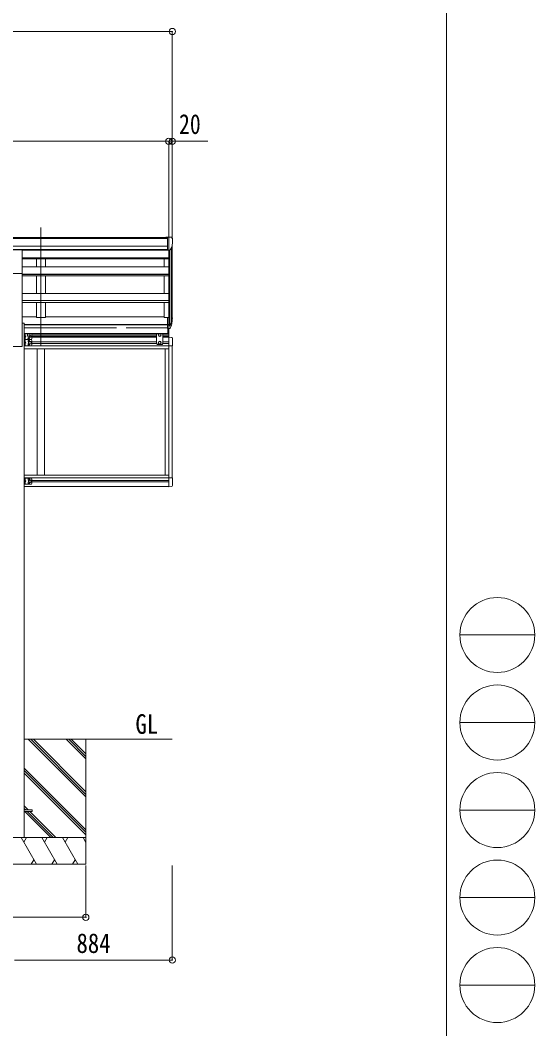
# Model space of a CAD drawing. Units: millimetres at full size. Extents: x -9783 to 9892, y -6828 to 6752.
# Drawn here: x 7009 to 9892, y -3468 to 2179 of the extents above; entities that cross this region are included whole.
import ezdxf
from ezdxf.enums import TextEntityAlignment as Align

# ---------------------------------------------------------------- set-up
doc = ezdxf.new("R2010")
doc.units = ezdxf.units.MM
doc.header["$LTSCALE"] = 35
doc.header["$PDMODE"] = 32
doc.header["$PDSIZE"] = 35
for name, color, linetype, lineweight in [('0-0_0', 7, 'Continuous', 9), ('0-1_本体', 4, 'Continuous', 9), ('0-2_部品', 7, 'Continuous', 9), ('0-8_PARTS2', 2, 'Continuous', 9), ('0-A_寸法', 6, 'Continuous', 9), ('1-1_GLASS', 4, 'Continuous', 9), ('1-2_GLASS_SEAL', 7, 'Continuous', 9), ('F-0_240', 7, 'Continuous', 9)]:
    doc.layers.add(name, color=color, linetype=linetype, lineweight=lineweight)
doc.styles.add('ＭＳ ゴシック', font='')
doc.styles.get('ＭＳ ゴシック').set_extended_font_data('MS Gothic')

msp = doc.modelspace()

# ---------------------------------------------------------------- linework, layer by layer
at = {"layer": '0-0_0'}
for p, q in [((7860.73, -1847.05), (7031.73, -1847.05)), ((7376.73, -2169.51), (7054.27, -1847.05)), ((7376.73, -2155.37), (7068.41, -1847.05)), ((7376.73, -2141.23), (7082.55, -1847.05)), ((7376.73, -1957.38), (7266.4, -1847.05)), ((7376.73, -1943.24), (7280.54, -1847.05)), ((7376.73, -1929.1), (7294.68, -1847.05)), ((7376.73, -1847.05), (7376.73, -2547.05)), ((7376.73, -2353.36), (7031.73, -2008.36)), ((7376.73, -2367.5), (7031.73, -2022.51)), ((7376.73, -2381.65), (7031.73, -2036.65)), ((7053.79, -2242.55), (7031.73, -2220.5)), ((7039.65, -2242.55), (7031.73, -2234.64)), ((7180, -2397.05), (7034.5, -2251.55)), ((7194.15, -2397.05), (7048.65, -2251.55)), ((7208.29, -2397.05), (7062.79, -2251.55)), ((6576.73, -2397.05), (7376.73, -2397.05)), ((7101.04, -2547.05), (7014.44, -2397.05)), ((7029.44, -2423.03), (7044.44, -2397.05)), ((7216.51, -2547.05), (7129.91, -2397.05)), ((7144.91, -2423.04), (7159.91, -2397.05)), ((7331.98, -2547.05), (7245.38, -2397.05)), ((7260.38, -2423.03), (7275.38, -2397.05)), ((7376.73, -2424.56), (7360.85, -2397.05)), ((7086.04, -2521.07), (7071.04, -2547.05)), ((7201.51, -2521.07), (7186.52, -2547.05)), ((7316.98, -2521.07), (7301.99, -2547.05)), ((7376.73, -2547.05), (6576.73, -2547.05))]:
    msp.add_line(p, q, dxfattribs=at)
at = {"layer": '0-1_本体'}
for p, q in [((7834.23, 962.48), (2119.23, 962.48)), ((7834.23, 957.12), (2119.23, 957.12)), ((7834.23, 913.6), (2119.23, 913.6)), ((7856.45, 906.93), (7856.45, 487.95)), ((7860.73, 512.21), (7860.73, 925.73)), ((7834.23, 895.93), (2119.23, 895.93)), ((7019.23, 893.56), (7834.23, 893.56)), ((7840.73, 890.6), (7019.23, 890.6)), ((7840.73, 848.64), (7019.23, 848.64)), ((7099.73, 893.56), (7099.73, 890.6)), ((7149.73, 893.56), (7149.73, 890.6)), ((7840.73, 892.1), (7840.73, 514.38)), ((7846.73, 891.57), (7846.73, 469.94)), ((7840.73, 846.95), (7019.23, 846.95)), ((7840.73, 843.17), (7019.23, 843.17)), ((7840.73, 797.74), (7019.23, 797.74)), ((7099.73, 843.17), (7099.73, 797.74)), ((7149.73, 843.17), (7149.73, 797.74)), ((7815.73, 797.74), (7815.73, 843.17)), ((7019.23, 352.95), (7019.23, 759.9)), ((7840.73, 757.16), (7019.23, 757.16)), ((7840.73, 755.47), (7019.23, 755.47)), ((7840.73, 748.6), (7019.23, 748.6)), ((7099.73, 748.6), (7099.73, 649.5)), ((7149.73, 748.6), (7149.73, 649.5)), ((7815.73, 649.5), (7815.73, 748.6)), ((7840.73, 649.5), (7019.23, 649.5)), ((7840.73, 610.36), (7019.23, 610.36)), ((7840.73, 608.69), (7019.23, 608.69)), ((7840.73, 599.05), (7019.23, 599.05)), ((7149.73, 599.05), (7149.73, 513.55)), ((7815.73, 513.55), (7815.73, 599.05)), ((7099.73, 518.77), (7019.23, 518.77)), ((7815.73, 518.77), (7149.73, 518.77)), ((7834.23, 513.55), (7815.73, 513.55)), ((7031.73, 482.95), (7019.23, 482.95)), ((7031.73, 482.95), (7031.73, -2397.05)), ((7834.23, 474.46), (7031.73, 474.46)), ((7834.23, 473.08), (7031.73, 473.08)), ((7548.73, 455.9), (7031.73, 455.9)), ((7834.23, 455.9), (7602.73, 455.9)), ((7019.23, 352.95), (6934.23, 352.95))]:
    msp.add_line(p, q, dxfattribs=at)
msp.add_lwpolyline([(7099.73, 599.05), (7099.73, 513.55), (7149.73, 513.55)], dxfattribs=at)
at = {"layer": '0-2_部品'}
for p, q in [((7834.23, 964.09), (7824.23, 964)), ((7824.23, 961.9), (7824.23, 964)), ((7834.23, 892.1), (7834.23, 964.09)), ((7852.73, 964.09), (7834.23, 964.09)), ((7840.73, 891.1), (7840.73, 964.09)), ((7852.73, 964.09), (7855.06, 963.94)), ((7855.82, 963.52), (7859.89, 957.71)), ((7848.35, 892.92), (7857.63, 908.98)), ((7862.73, 954.72), (7862.73, 954.09)), ((7019.23, 894.06), (6934.23, 894.06)), ((7019.23, 759.91), (7019.23, 894.06)), ((7834.23, 892.1), (7840.73, 892.1)), ((7840.73, 891.1), (7845.94, 891.42)), ((7019.23, 759.91), (6934.23, 759.91)), ((7834.23, 514.39), (7834.23, 453.33)), ((7834.23, 514.39), (7840.73, 514.39)), ((7840.73, 514.39), (7840.73, 452.51)), ((7834.23, 476.08), (7840.73, 476.08)), ((7834.23, 470.68), (7840.73, 470.68)), ((7834.23, 453.33), (7840.73, 453.33)), ((7840.73, 469.68), (7845.86, 469.68)), ((7840.73, 467.68), (7845.57, 467.68)), ((7840.73, 452.51), (7845.57, 452.51)), ((7847.16, 470.43), (7856.92, 488.84)), ((7858.34, 488.35), (7848.17, 469.18)), ((7855.75, 471.49), (7848.17, 454.01))]:
    msp.add_line(p, q, dxfattribs=at)
at = {"layer": '0-2_部品', "color": 4}
for p, q in [((7031.73, -2242.55), (7076.73, -2242.55)), ((7031.73, -2251.55), (7076.73, -2251.55)), ((7076.73, -2242.55), (7076.73, -2251.55))]:
    msp.add_line(p, q, dxfattribs=at)
at = {"layer": '0-2_部品'}
for centre, radius, start, end in [((7855, 962.95), 1, 35, 86.5), ((7660.73, 954.09), 202, 347.09739, 0), ((7859.73, 954.72), 3, 0, 87), ((7845.76, 894.42), 3, 273.5, 330), ((7772.78, 514.8), 88.05, 342.78929, 2.77608), ((7772.07, 510.52), 89.07, 345.58812, 5.50424), ((7845.57, 470.68), 3, 270, 330), ((7845.57, 455.51), 3, 270, 330), ((7845.86, 471.18), 1.5, 270, 330), ((7727.51, 507.57), 133.22, 344.28698, 356.72013)]:
    msp.add_arc(centre, radius, start, end, dxfattribs=at)
at = {"layer": '0-8_PARTS2'}
msp.add_line((7124.73, 355.29), (7124.73, 1017.82), dxfattribs=at)
at = {"layer": '0-A_寸法'}
for p, q in [((-3635.27, 2115.46), (7860.73, 2115.46)), ((7860.73, 2115.46), (7860.73, 1501.31)), ((7840.73, 1501.31), (2112.73, 1501.31)), ((7840.73, 1501.31), (7840.73, 955.68)), ((7840.73, 1501.31), (7840.73, 955.68)), ((7840.73, 1501.31), (7860.73, 1501.31)), ((7860.73, 1501.31), (7860.73, 955.68)), ((7860.73, 1501.31), (8060.73, 1501.31)), ((7376.73, -2843.44), (7376.73, -2554.47)), ((7860.73, -3083.42), (7860.73, -2554.47)), ((7376.73, -2843.44), (6576.73, -2843.44)), ((7860.73, -3083.42), (6976.73, -3083.42))]:
    msp.add_line(p, q, dxfattribs=at)
for p in [(7860.73, 2115.46), (7840.73, 1501.31), (7840.73, 1501.31), (7860.73, 1501.31), (7376.73, -2843.44), (7860.73, -3083.42)]:
    msp.add_point(p, dxfattribs=at)
at = {"layer": '1-1_GLASS'}
for p, q in [((7071.73, 424.66), (7776.23, 424.66)), ((7073.7, 421.16), (7773.23, 421.16)), ((7073.73, 412.16), (7773.23, 412.16)), ((7073.73, 408.66), (7773.23, 408.66)), ((7773.23, 403.66), (7073.73, 403.66)), ((7805.23, 424.66), (7840.73, 424.66)), ((7808.23, 421.16), (7840.73, 421.16)), ((7808.23, 412.16), (7840.73, 412.16)), ((7808.23, 408.66), (7840.73, 408.66)), ((7840.73, 403.66), (7808.23, 403.66)), ((7840.73, 404.36), (7840.73, -432.84)), ((6934.23, 352.95), (7019.23, 352.95)), ((7840.73, 355.16), (7031.73, 355.16)), ((7031.73, 339.16), (7840.73, 339.16)), ((7073.73, 377.66), (7773.23, 377.66)), ((7073.73, 368.66), (7773.23, 368.66)), ((7104.73, 339.16), (7104.73, -368.34)), ((7144.73, 339.16), (7144.73, -368.34)), ((7808.23, 377.66), (7840.73, 377.66)), ((7808.23, 368.66), (7840.73, 368.66)), ((7820.73, 339.16), (7820.73, -367.84)), ((7820.73, 339.16), (7820.73, -367.84)), ((7860.73, 354.96), (7860.73, -383.64)), ((7104.73, 139.66), (7104.73, -368.34)), ((7144.73, 139.66), (7144.73, -368.34)), ((7820.73, 139.16), (7820.73, -368.34)), ((7820.73, 139.16), (7820.73, -368.34)), ((7860.73, 154.96), (7860.73, -383.65)), ((7031.73, -368.34), (7840.73, -368.34)), ((7031.73, -383.84), (7840.73, -383.84)), ((7840.73, -367.84), (7840.73, -383.84)), ((7031.73, -432.34), (7840.73, -432.34)), ((7073.73, -397.34), (7840.73, -397.34)), ((7073.73, -406.34), (7840.73, -406.34)), ((7840.73, -432.64), (7840.73, -432.84))]:
    msp.add_line(p, q, dxfattribs=at)
at = {"layer": '1-2_GLASS_SEAL'}
for p, q in [((7835.23, 424.66), (7835.23, 453.32)), ((7840.73, 454), (7840.73, 404.15)), ((7842.23, 404.15), (7842.23, 452.5)), ((7031.73, 425.66), (7031.73, 390.66)), ((7068.73, 425.66), (7031.73, 425.66)), ((7034.23, 425.66), (7034.23, 390.66)), ((7034.73, 413.16), (7034.23, 413.24)), ((7034.23, 408.16), (7041.23, 408.16)), ((7034.73, 421.16), (7035.53, 421.02)), ((7034.73, 413.16), (7035.53, 413.3)), ((7034.73, 403.16), (7035.53, 403.02)), ((7073.73, 420.66), (7073.73, 395.66)), ((7777.23, 425.66), (7773.23, 421.66)), ((7773.23, 421.66), (7773.23, 368.16)), ((7804.23, 425.66), (7777.23, 425.66)), ((7804.23, 425.66), (7808.23, 421.66)), ((7808.23, 368.16), (7808.23, 421.66)), ((7840.73, 404.16), (7856.02, 403.36)), ((7861.23, 397.86), (7861.23, 354.96)), ((7068.73, 390.66), (7031.73, 390.66)), ((7068.73, 355.66), (7031.73, 355.66)), ((7034.73, 395.16), (7034.23, 395.24)), ((7034.23, 390.66), (7034.23, 355.66)), ((7034.73, 378.16), (7034.23, 378.24)), ((7034.23, 373.16), (7041.23, 373.16)), ((7034.73, 360.16), (7034.23, 360.24)), ((7034.73, 395.16), (7035.53, 395.3)), ((7034.73, 386.16), (7035.53, 386.02)), ((7034.73, 378.16), (7035.53, 378.3)), ((7034.73, 368.16), (7035.53, 368.02)), ((7034.73, 360.16), (7035.53, 360.3)), ((7073.73, 385.66), (7073.73, 360.66)), ((7777.23, 364.16), (7773.23, 368.16)), ((7804.23, 364.16), (7777.23, 364.16)), ((7790.73, 380.66), (7784.23, 376.91)), ((7784.23, 376.91), (7784.23, 369.4)), ((7784.23, 369.4), (7790.73, 365.65)), ((7797.23, 376.91), (7790.73, 380.66)), ((7790.73, 365.65), (7797.23, 369.4)), ((7797.23, 369.4), (7797.23, 376.91)), ((7804.23, 364.16), (7808.23, 368.16)), ((7840.73, 354.96), (7861.23, 354.96)), ((7031.73, -384.34), (7031.73, -419.34)), ((7068.73, -384.34), (7031.73, -384.34)), ((7034.23, -384.34), (7034.23, -419.34)), ((7034.73, -388.84), (7035.53, -388.98)), ((7073.73, -389.34), (7073.73, -414.34)), ((7840.73, -383.65), (7861.23, -383.65)), ((7861.23, -426.55), (7861.23, -383.65)), ((7068.73, -419.34), (7031.73, -419.34)), ((7034.73, -396.84), (7034.23, -396.76)), ((7034.23, -401.84), (7041.23, -401.84)), ((7034.73, -414.84), (7034.23, -414.76)), ((7034.73, -396.84), (7035.53, -396.7)), ((7034.73, -406.84), (7035.53, -406.98)), ((7034.73, -414.84), (7035.53, -414.7)), ((7840.73, -432.85), (7856.02, -432.05))]:
    msp.add_line(p, q, dxfattribs=at)
for points in [[(7033.85, 417.16), (7034.48, 418.34), (7036.71, 419.46)], [(7033.85, 417.16), (7034.48, 415.97), (7036.71, 414.86)], [(7033.85, 399.16), (7034.48, 400.34), (7036.71, 401.46)], [(7033.85, 399.16), (7034.48, 397.97), (7036.71, 396.86)], [(7034.73, 413.16), (7034.73, 421.16), (7034.23, 421.07), (7034.23, 413.24)], [(7034.23, 413.16), (7041.23, 408.16), (7034.23, 403.16)], [(7034.73, 395.16), (7034.73, 403.16), (7034.23, 403.07), (7034.23, 395.24)], [(7784.23, 420.41), (7790.73, 424.16), (7797.23, 420.41)], [(7797.23, 420.41), (7797.23, 412.9), (7790.73, 409.15), (7784.23, 412.9), (7784.23, 420.41)], [(7068.73, 390.66), (7031.73, 390.66), (7031.73, 355.66)], [(7033.85, 382.16), (7034.48, 383.34), (7036.71, 384.46)], [(7033.85, 382.16), (7034.48, 380.97), (7036.71, 379.86)], [(7033.85, 364.16), (7034.48, 365.34), (7036.71, 366.46)], [(7033.85, 364.16), (7034.48, 362.97), (7036.71, 361.86)], [(7034.73, 378.16), (7034.73, 386.16), (7034.23, 386.07), (7034.23, 378.24)], [(7034.23, 378.16), (7041.23, 373.16), (7034.23, 368.16)], [(7034.73, 360.16), (7034.73, 368.16), (7034.23, 368.07), (7034.23, 360.24)], [(7033.85, -392.84), (7034.48, -391.66), (7036.71, -390.54)], [(7033.85, -392.84), (7034.48, -394.03), (7036.71, -395.14)], [(7034.73, -396.84), (7034.73, -388.84), (7034.23, -388.93), (7034.23, -396.76)], [(7033.85, -410.84), (7034.48, -409.66), (7036.71, -408.54)], [(7033.85, -410.84), (7034.48, -412.03), (7036.71, -413.14)], [(7034.23, -396.84), (7041.23, -401.84), (7034.23, -406.84)], [(7034.73, -414.84), (7034.73, -406.84), (7034.23, -406.93), (7034.23, -414.76)]]:
    msp.add_lwpolyline(points, dxfattribs=at)
for points in [[(7056.73, 409.15), (7050.23, 412.9), (7050.23, 420.41), (7056.73, 424.16), (7063.23, 420.41), (7063.23, 412.9)], [(7063.73, 365.65), (7057.23, 369.4), (7057.23, 376.91), (7063.73, 380.66), (7070.23, 376.91), (7070.23, 369.4)], [(7063.73, -409.35), (7057.23, -405.6), (7057.23, -398.09), (7063.73, -394.34), (7070.23, -398.09), (7070.23, -405.6)]]:
    msp.add_lwpolyline(points, close=True, dxfattribs=at)
for centre, radius in [((7056.73, 416.66), 8.5), ((7056.73, 416.66), 7.5), ((7056.73, 416.66), 6.5), ((7056.73, 399.66), 4.25), ((7790.73, 416.66), 8.5), ((7790.73, 416.66), 7.5), ((7790.73, 416.66), 6.5), ((7063.73, 373.16), 8.5), ((7063.73, 373.16), 7.5), ((7063.73, 373.16), 6.5), ((7790.73, 373.16), 8.5), ((7790.73, 373.16), 7.5), ((7790.73, 373.16), 6.5), ((7063.73, -401.84), 8.5), ((7063.73, -401.84), 7.5), ((7063.73, -401.84), 6.5)]:
    msp.add_circle(centre, radius, dxfattribs=at)
for centre, radius, start, end in [((7035.38, 420.13), 0.9, 32.05588, 80), ((7035.38, 414.18), 0.9, 280, 327.94412), ((7035.38, 402.13), 0.9, 32.05588, 80), ((7035.38, 396.18), 0.9, 280, 327.94412), ((7030.63, 417.16), 6.5, 327.94412, 32.05588), ((7030.63, 399.16), 6.5, 327.94412, 32.05588), ((7063.73, 408.16), 4.25, 173.70569, 85.23923), ((7068.73, 420.66), 5, 0, 90), ((7068.73, 395.66), 5, 270, 0), ((7855.73, 397.86), 5.5, 0, 87), ((7035.38, 385.13), 0.9, 32.05588, 80), ((7035.38, 379.18), 0.9, 280, 327.94412), ((7035.38, 367.13), 0.9, 32.05588, 80), ((7035.38, 361.18), 0.9, 280, 327.94412), ((7030.63, 382.16), 6.5, 327.94412, 32.05588), ((7030.63, 364.16), 6.5, 327.94412, 32.05588), ((7056.73, 381.66), 4.25, 353.70569, 265.23923), ((7056.73, 364.66), 4.25, 94.76077, 6.29431), ((7068.73, 385.66), 5, 0, 90), ((7068.73, 360.66), 5, 270, 0), ((7035.38, -389.87), 0.9, 32.05588, 80), ((7030.63, -392.84), 6.5, 327.94412, 32.05588), ((7056.73, -393.34), 4.25, 353.70569, 265.23923), ((7068.73, -389.34), 5, 0, 90), ((7035.38, -395.82), 0.9, 280, 327.94412), ((7035.38, -407.87), 0.9, 32.05588, 80), ((7035.38, -413.82), 0.9, 280, 327.94412), ((7030.63, -410.84), 6.5, 327.94412, 32.05588), ((7056.73, -410.34), 4.25, 94.76077, 6.29431), ((7068.73, -414.34), 5, 270, 0), ((7855.73, -426.55), 5.5, 273, 0)]:
    msp.add_arc(centre, radius, start, end, dxfattribs=at)
at = {"layer": 'F-0_240', "color": 5}
msp.add_line((9396.97, 6751.9), (9396.97, -6828.1), dxfattribs=at)
at = {"layer": 'F-0_240', "color": 4}
for p, q in [((9471.77, -1263.1), (9891.77, -1263.1)), ((9471.77, -1753.1), (9891.77, -1753.1)), ((9471.77, -2243.1), (9891.77, -2243.1)), ((9471.77, -2733.1), (9891.77, -2733.1)), ((9471.77, -3223.1), (9891.77, -3223.1))]:
    msp.add_line(p, q, dxfattribs=at)
for centre in [(9681.77, -1263.1), (9681.77, -1753.1), (9681.77, -2243.1), (9681.77, -2733.1), (9681.77, -3223.1)]:
    msp.add_circle(centre, 210, dxfattribs=at)

# ---------------------------------------------------------------- texts
at = {"layer": '0-0_0', "style": 'ＭＳ ゴシック', "width": 0.85}
msp.add_text('GL', height=110, dxfattribs=at).set_placement((7654.74, -1849.49), align=Align.BOTTOM_LEFT)
at = {"layer": '0-A_寸法', "color": 7, "style": 'ＭＳ ゴシック'}
for s, height, width, p in [('20', 111.4, 0.8, (7898.73, 1508.31)), ('884', 110, 0.85, (7324.23, -3076.42))]:
    msp.add_text(s, height=height, dxfattribs=dict(at, width=width)).set_placement(p, align=Align.BOTTOM_LEFT)

doc.saveas('drawing.dxf')
